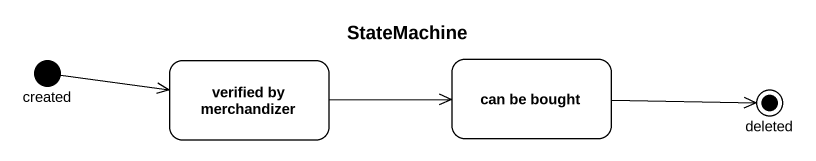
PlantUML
@startuml
title StateMachine
hide empty description
state created <<start>>
state "verified by merchandizer" as verified_by_merchandizer
state "can be bought" as can_be_bought
state deleted <<end>>
created -right-> verified_by_merchandizer
verified_by_merchandizer -right-> can_be_bought
can_be_bought -right-> deleted
@enduml
